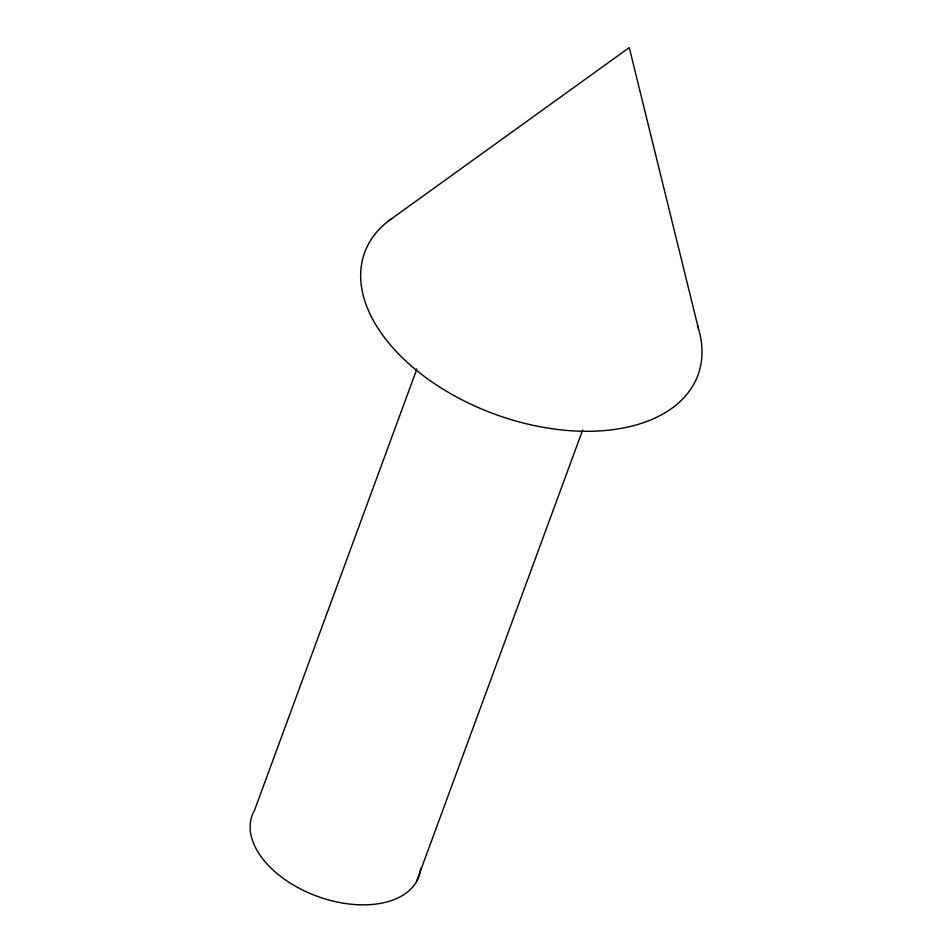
<?xml version="1.0" encoding="UTF-8"?>
<svg xmlns="http://www.w3.org/2000/svg" width="952" height="952" viewBox="0 0 952 952"><rect width="100%" height="100%" fill="white"/><g stroke="black" fill="none" stroke-linecap="round" stroke-linejoin="round"><path stroke-width="1.43" d="M416.928 368.852L254.398 810.604A88.774 53.431 20.2 0 0 319.646 897.165A88.774 53.431 20.2 0 0 420.677 868.236M416.548 881.564L582.66 430.066M388.487 220.959L629.26 47.6L698.387 328.369M697.554 325.739A177.56 106.862 20.2 0 1 498.729 415.596A177.56 106.862 20.2 0 1 391.736 218.567"/></g></svg>
